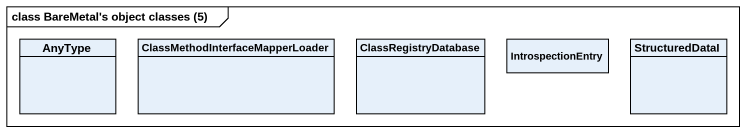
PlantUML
@startuml
mainframe class BareMetal's object classes (5)
hide circle
hide empty members
class AnyType
class "ClassMethodInterfaceMapperLoader" as ClassMethodInterfaceMapperLo
class ClassRegistryDatabase
class IntrospectionEntry
class StructuredDataI
@enduml
